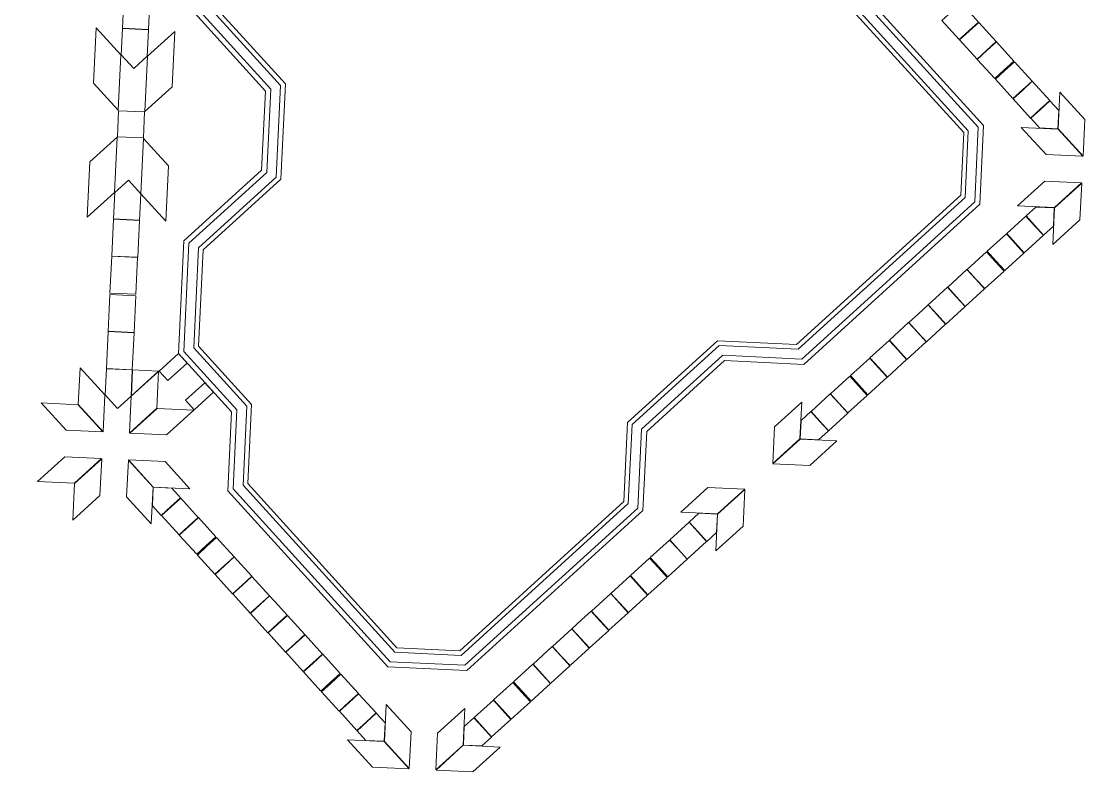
# Model space of a CAD drawing. Header units: inches. Extents: x 733725 to 1472938, y 4017711 to 8040520.
# Drawn here: x 734610.13 to 734626.49, y 4019138.63 to 4019150.34 of the extents above; entities that cross this region are included whole.
import ezdxf

# ---------------------------------------------------------------- set-up
doc = ezdxf.new("R2010")
doc.units = ezdxf.units.IN
doc.header["$MEASUREMENT"] = 0
for name, color, linetype, lineweight in [('H-HARAM2', 123, 'Continuous', 5), ('H-HARAM3', 123, 'Continuous', 5), ('H-MAFSALL', 31, 'Continuous', 13)]:
    doc.layers.add(name, color=color, linetype=linetype, lineweight=lineweight)
pattern_1 = [(354.99999998, (-0.961, 0.33), (0.553438968, 6.325836333), []), (354.99999998, (-0.892, 1.121), (0.553438968, 6.325836333), []), (354.99999998, (-0.823, 1.9117), (0.553438968, 6.325836333), [])]

msp = doc.modelspace()

# ---------------------------------------------------------------- hatches: boundary and pattern name
at = {"layer": 'H-HARAM2'}
h = msp.add_hatch(dxfattribs=at)
h.set_pattern_fill('PLAST', color=256, angle=-5, style=0)
h.set_pattern_definition(pattern_1)
edge = h.paths.add_edge_path()
edge.add_line((734632.731, 4019098.943), (734586.621, 4019149.885))
edge.add_line((734586.621, 4019149.885), (734697.208, 4019249.401))
edge.add_line((734697.208, 4019249.401), (734656.636, 4019294.307))
edge.add_line((734656.636, 4019294.307), (734612.593, 4019254.265))
edge.add_arc((734584.783, 4019246.201), 28.955, -31.0677, 16.1711, ccw=False)
edge.add_line((734609.585, 4019231.259), (734630.186, 4019208.599))
edge.add_line((734630.186, 4019208.599), (734617.904, 4019197.432))
edge.add_line((734617.904, 4019197.432), (734597.303, 4019220.092))
edge.add_arc((734584.783, 4019246.201), 28.955, 248.3791, 295.6179, ccw=False)
edge.add_line((734574.114, 4019219.283), (734521.152, 4019171.133))
edge.add_line((734521.152, 4019171.133), (734519.735, 4019155.04))
edge.add_line((734519.735, 4019155.04), (734510.13, 4019146.749))
edge.add_line((734510.13, 4019146.749), (734509.618, 4019135.985))
edge.add_line((734509.618, 4019135.985), (734511.003, 4019134.453))
edge.add_line((734511.003, 4019134.453), (734515.932, 4019129.031))
edge.add_line((734515.932, 4019129.031), (734518.495, 4019128.91))
edge.add_line((734518.495, 4019128.91), (734518.371, 4019126.305))
edge.add_line((734518.371, 4019126.305), (734518.431, 4019126.238))
edge.add_line((734518.431, 4019126.238), (734518.193, 4019121.231))
edge.add_line((734518.193, 4019121.231), (734532.114, 4019121.216))
edge.add_line((734532.114, 4019121.216), (734533.331, 4019119.845))
edge.add_line((734533.331, 4019119.845), (734566.504, 4019083.356))
edge.add_line((734566.504, 4019083.356), (734585.293, 4019100.438))
edge.add_line((734585.293, 4019100.438), (734607.504, 4019076.008))
edge.add_line((734607.504, 4019076.008), (734632.731, 4019098.943))
h = msp.add_hatch(dxfattribs=at)
h.set_pattern_fill('PLAST', color=256, angle=-5, style=0)
h.set_pattern_definition(pattern_1)
edge = h.paths.add_edge_path()
edge.add_line((734632.731, 4019098.943), (734586.621, 4019149.885))
edge.add_line((734586.621, 4019149.885), (734697.208, 4019249.401))
edge.add_line((734697.208, 4019249.401), (734656.636, 4019294.307))
edge.add_line((734656.636, 4019294.307), (734612.593, 4019254.265))
edge.add_arc((734584.783, 4019246.201), 28.955, -31.0677, 16.1711, ccw=False)
edge.add_line((734609.585, 4019231.259), (734630.186, 4019208.599))
edge.add_line((734630.186, 4019208.599), (734617.904, 4019197.432))
edge.add_line((734617.904, 4019197.432), (734597.303, 4019220.092))
edge.add_arc((734584.783, 4019246.201), 28.955, 248.3791, 295.6179, ccw=False)
edge.add_line((734574.114, 4019219.283), (734521.152, 4019171.133))
edge.add_line((734521.152, 4019171.133), (734519.735, 4019155.04))
edge.add_line((734519.735, 4019155.04), (734510.13, 4019146.749))
edge.add_line((734510.13, 4019146.749), (734509.618, 4019135.985))
edge.add_line((734509.618, 4019135.985), (734511.003, 4019134.453))
edge.add_line((734511.003, 4019134.453), (734515.932, 4019129.031))
edge.add_line((734515.932, 4019129.031), (734518.495, 4019128.91))
edge.add_line((734518.495, 4019128.91), (734518.371, 4019126.305))
edge.add_line((734518.371, 4019126.305), (734518.431, 4019126.238))
edge.add_line((734518.431, 4019126.238), (734518.193, 4019121.231))
edge.add_line((734518.193, 4019121.231), (734532.114, 4019121.216))
edge.add_line((734532.114, 4019121.216), (734533.331, 4019119.845))
edge.add_line((734533.331, 4019119.845), (734566.504, 4019083.356))
edge.add_line((734566.504, 4019083.356), (734585.293, 4019100.438))
edge.add_line((734585.293, 4019100.438), (734607.504, 4019076.008))
edge.add_line((734607.504, 4019076.008), (734632.731, 4019098.943))
at = {"layer": 'H-MAFSALL'}
h = msp.add_hatch(dxfattribs=at)
h.set_pattern_fill('ANGLE', color=256, scale=0.3, angle=45, style=0)
h.set_pattern_definition([(44.999999983, (-0.0012, 0.0002), (-1.4817422595, 1.4817422604), [1.524, -0.5715]), (134.999999983, (-0.0012, 0.0002), (-1.4817422604, -1.4817422595), [1.524, -0.5715])])
edge = h.paths.add_edge_path(flags=16)
edge.add_arc((734483.445, 4019138.19), 8, -50, 310)
edge = h.paths.add_edge_path(flags=16)
edge.add_arc((735041.69, 4018744.78), 5, 130, 310)
edge.add_arc((735041.69, 4018744.78), 5, -50, 130)
edge = h.paths.add_edge_path(flags=16)
edge.add_arc((734929.449, 4018650.032), 10, 307.1029, 310)
edge.add_line((734935.877, 4018642.372), (734935.481, 4018642.057))
edge = h.paths.add_edge_path(flags=16)
edge.add_arc((734448.304, 4018988.959), 5, -50, 310)
edge = h.paths.add_edge_path(flags=16)
edge.add_arc((734929.449, 4018650.032), 10, -50, 310)
edge = h.paths.add_edge_path()
edge.add_line((734470.495, 4018819.804), (734535.003, 4018852.189))
edge.add_line((734535.003, 4018852.189), (734535.003, 4018852.189))
edge.add_line((734535.003, 4018852.189), (734572.914, 4018810.916))
edge.add_arc((734615.714, 4018815.067), 43, 185.5397, 259.5981)
edge.add_line((734607.95, 4018772.774), (734656.259, 4018720.181))
edge.add_line((734656.259, 4018720.181), (734681.017, 4018702.881))
edge.add_line((734681.017, 4018702.881), (734689.467, 4018687.669))
edge.add_line((734689.467, 4018687.669), (734694.857, 4018680.12))
edge.add_line((734694.857, 4018680.12), (734719.321, 4018651.346))
edge.add_line((734719.321, 4018651.346), (734735.321, 4018631.946))
edge.add_line((734735.321, 4018631.946), (734738.811, 4018624.304))
edge.add_line((734738.811, 4018624.304), (734748.26, 4018603.512))
edge.add_line((734748.26, 4018603.512), (734747.516, 4018601.656))
edge.add_arc((734785.506, 4018511.871), 97.491, 107.72929, 112.93457, ccw=False)
edge.add_arc((734656.551, 4018541.881), 117.492, 25.08126, 32.34036, ccw=False)
edge.add_line((734762.964, 4018591.686), (734809.18, 4018581.942))
edge.add_line((734809.18, 4018581.942), (734866.219, 4018571.729))
edge.add_line((734866.219, 4018571.729), (734867.898, 4018578.513))
edge.add_line((734867.898, 4018578.513), (734907.725, 4018615.005))
edge.add_line((734907.725, 4018615.005), (734912.431, 4018609.829))
edge.add_line((734912.431, 4018609.829), (734975.64, 4018667.103))
edge.add_line((734975.64, 4018667.103), (734970.981, 4018672.229))
edge.add_line((734970.981, 4018672.229), (735032.04, 4018727.74))
edge.add_line((735032.04, 4018727.74), (735037.306, 4018722.006))
edge.add_line((735037.306, 4018722.006), (735052.413, 4018735.663))
edge.add_line((735052.413, 4018735.663), (735059.338, 4018741.922))
edge.add_line((735059.338, 4018741.922), (735066.401, 4018748.341))
edge.add_line((735066.401, 4018748.341), (735061.106, 4018754.165))
edge.add_line((735061.106, 4018754.165), (735117.118, 4018805.091))
edge.add_line((735117.118, 4018805.091), (735104.817, 4018818.622))
edge.add_line((735104.817, 4018818.622), (734958.677, 4018685.762))
edge.add_line((734958.677, 4018685.762), (734951.519, 4018693.635))
edge.add_line((734951.519, 4018693.635), (734933.872, 4018677.591))
edge.add_line((734933.872, 4018677.591), (734905.385, 4018651.693))
edge.add_line((734905.385, 4018651.693), (734888.108, 4018635.985))
edge.add_line((734888.108, 4018635.985), (734892.767, 4018630.86))
edge.add_line((734892.767, 4018630.86), (734854.667, 4018596.221))
edge.add_line((734854.667, 4018596.221), (734784.293, 4018608.823))
edge.add_arc((734788.7, 4018633.431), 25, 217.1653, 259.8479, ccw=False)
edge.add_line((734768.777, 4018618.328), (734704.047, 4018703.715))
edge.add_line((734704.047, 4018703.715), (734708.534, 4018710.947))
edge.add_line((734708.534, 4018710.947), (734700.207, 4018716.114))
edge.add_line((734700.207, 4018716.114), (734704.039, 4018722.289))
edge.add_line((734704.039, 4018722.289), (734698.091, 4018725.98))
edge.add_line((734698.091, 4018725.98), (734702.273, 4018732.721))
edge.add_line((734702.273, 4018732.721), (734702.336, 4018732.679))
edge.add_arc((734708.117, 4018741.415), 10.475, 236.5024, 314.0512)
edge.add_line((734715.401, 4018733.886), (734717.159, 4018735.485))
edge.add_line((734717.159, 4018735.485), (734722.231, 4018740.095))
edge.add_line((734722.231, 4018740.095), (734720.065, 4018742.478))
edge.add_line((734720.065, 4018742.478), (734726.132, 4018747.994))
edge.add_line((734726.132, 4018747.994), (734719.41, 4018755.387))
edge.add_line((734719.41, 4018755.387), (734713.218, 4018749.758))
edge.add_line((734713.218, 4018749.758), (734710.291, 4018752.978))
edge.add_line((734710.291, 4018752.978), (734716.483, 4018758.607))
edge.add_line((734716.483, 4018758.607), (734709.759, 4018766.003))
edge.add_line((734709.759, 4018766.003), (734703.567, 4018760.373))
edge.add_line((734703.567, 4018760.373), (734700.64, 4018763.593))
edge.add_line((734700.64, 4018763.593), (734706.832, 4018769.222))
edge.add_line((734706.832, 4018769.222), (734700.111, 4018776.616))
edge.add_line((734700.111, 4018776.616), (734694.4, 4018771.424))
edge.add_line((734694.4, 4018771.424), (734692.234, 4018773.807))
edge.add_line((734692.234, 4018773.807), (734686.631, 4018768.713))
edge.add_line((734686.631, 4018768.713), (734683.931, 4018766.258))
edge.add_arc((734691.488, 4018755.604), 13.062, 125.3471, 234.1486)
edge.add_line((734683.838, 4018745.017), (734679.674, 4018738.306))
edge.add_line((734679.674, 4018738.306), (734673.726, 4018741.996))
edge.add_line((734673.726, 4018741.996), (734673.41, 4018741.491))
edge.add_line((734673.41, 4018741.491), (734673.274, 4018741.576))
edge.add_line((734673.274, 4018741.576), (734669.424, 4018735.372))
edge.add_line((734669.424, 4018735.372), (734662.891, 4018739.425))
edge.add_line((734662.891, 4018739.425), (734661.12, 4018740.524))
edge.add_line((734661.12, 4018740.524), (734662.269, 4018742.424))
edge.add_line((734662.269, 4018742.424), (734639.091, 4018767.919))
edge.add_line((734639.091, 4018767.919), (734644.863, 4018773.166))
edge.add_line((734644.863, 4018773.166), (734641.27, 4018777.117))
edge.add_line((734641.27, 4018777.117), (734635.499, 4018771.87))
edge.add_line((734635.499, 4018771.87), (734624.539, 4018783.924))
edge.add_line((734624.539, 4018783.924), (734623.801, 4018783.25))
edge.add_line((734623.801, 4018783.25), (734611.491, 4018796.79))
edge.add_line((734611.491, 4018796.79), (734615.969, 4018800.904))
edge.add_line((734615.969, 4018800.904), (734613.206, 4018803.943))
edge.add_line((734613.206, 4018803.943), (734611.359, 4018802.264))
edge.add_line((734611.359, 4018802.264), (734611.02, 4018802.637))
edge.add_line((734611.02, 4018802.637), (734608.08, 4018802.777))
edge.add_line((734608.08, 4018802.777), (734607.708, 4018802.438))
edge.add_line((734607.708, 4018802.438), (734600.959, 4018809.861))
edge.add_line((734600.959, 4018809.861), (734601.332, 4018810.2))
edge.add_line((734601.332, 4018810.2), (734601.471, 4018813.14))
edge.add_line((734601.471, 4018813.14), (734601.133, 4018813.512))
edge.add_line((734601.133, 4018813.512), (734602.98, 4018815.191))
edge.add_line((734602.98, 4018815.191), (734600.195, 4018818.254))
edge.add_line((734600.195, 4018818.254), (734595.696, 4018814.164))
edge.add_line((734595.696, 4018814.164), (734583.386, 4018827.704))
edge.add_line((734583.386, 4018827.704), (734584.128, 4018828.375))
edge.add_line((734584.128, 4018828.375), (734573.169, 4018840.43))
edge.add_line((734573.169, 4018840.43), (734578.94, 4018845.677))
edge.add_line((734578.94, 4018845.677), (734575.348, 4018849.628))
edge.add_line((734575.348, 4018849.628), (734569.576, 4018844.381))
edge.add_line((734569.576, 4018844.381), (734546.398, 4018869.875))
edge.add_line((734546.398, 4018869.875), (734544.397, 4018868.912))
edge.add_line((734544.397, 4018868.912), (734540.057, 4018877.668))
edge.add_line((734540.057, 4018877.668), (734546.599, 4018880.911))
edge.add_line((734546.599, 4018880.911), (734546.526, 4018881.057))
edge.add_line((734546.526, 4018881.057), (734547.06, 4018881.322))
edge.add_line((734547.06, 4018881.322), (734543.952, 4018887.593))
edge.add_line((734543.952, 4018887.593), (734551.028, 4018891.101))
edge.add_arc((734562.294, 4018897.711), 13.062, 210.4016, 319.2031)
edge.add_line((734572.182, 4018889.177), (734580.485, 4018896.725))
edge.add_line((734580.485, 4018896.725), (734578.319, 4018899.107))
edge.add_line((734578.319, 4018899.107), (734584.029, 4018904.299))
edge.add_line((734584.029, 4018904.299), (734577.183, 4018911.579))
edge.add_line((734577.183, 4018911.579), (734571.116, 4018906.063))
edge.add_line((734571.116, 4018906.063), (734568.189, 4018909.283))
edge.add_line((734568.189, 4018909.283), (734574.256, 4018914.799))
edge.add_line((734574.256, 4018914.799), (734567.532, 4018922.195))
edge.add_line((734567.532, 4018922.195), (734561.465, 4018916.679))
edge.add_line((734561.465, 4018916.679), (734558.538, 4018919.898))
edge.add_line((734558.538, 4018919.898), (734564.605, 4018925.414))
edge.add_line((734564.605, 4018925.414), (734558.008, 4018932.921))
edge.add_line((734558.008, 4018932.921), (734551.941, 4018927.405))
edge.add_line((734551.941, 4018927.405), (734549.774, 4018929.787))
edge.add_line((734549.774, 4018929.787), (734542.945, 4018923.578))
edge.add_arc((734549.637, 4018915.633), 10.388, 130.1084, 208.8482)
edge.add_line((734540.538, 4018910.621), (734533.43, 4018907.097))
edge.add_line((734533.43, 4018907.097), (734530.321, 4018913.369))
edge.add_line((734530.321, 4018913.369), (734523.81, 4018910.141))
edge.add_line((734523.81, 4018910.141), (734519.422, 4018918.991))
edge.add_line((734519.422, 4018918.991), (734518.414, 4018918.49))
edge.add_line((734518.414, 4018918.49), (734483.652, 4018963.612))
edge.add_line((734483.652, 4018963.612), (734466.216, 4018986.25))
edge.add_arc((734446.342, 4018986.524), 19.876, -0.7881, 95.2465)
edge.add_line((734444.525, 4019006.316), (734441.745, 4019010.015))
edge.add_arc((734457.733, 4019022.03), 20, 159.6381, 216.9245, ccw=False)
edge.add_line((734438.983, 4019028.989), (734449.624, 4019057.661))
edge.add_arc((734468.375, 4019050.702), 20, 132.2751, 159.6381, ccw=False)
edge.add_line((734454.921, 4019065.5), (734492.174, 4019099.369))
edge.add_line((734492.174, 4019099.369), (734492.352, 4019103.094))
edge.add_line((734492.352, 4019103.094), (734518.495, 4019128.91))
edge.add_line((734518.495, 4019128.91), (734515.932, 4019129.032))
edge.add_line((734515.932, 4019129.032), (734509.618, 4019135.985))
edge.add_line((734509.618, 4019135.985), (734510.13, 4019146.749))
edge.add_line((734510.13, 4019146.749), (734519.735, 4019155.04))
edge.add_line((734519.735, 4019155.04), (734521.152, 4019171.133))
edge.add_line((734521.152, 4019171.133), (734507.472, 4019199.486))
edge.add_line((734507.472, 4019199.486), (734476.686, 4019171.099))
edge.add_line((734476.686, 4019171.099), (734472.574, 4019167.308))
edge.add_line((734472.574, 4019167.308), (734466.913, 4019162.087))
edge.add_line((734466.913, 4019162.087), (734466.392, 4019149.251))
edge.add_line((734466.392, 4019149.251), (734473.058, 4019142.023))
edge.add_line((734473.058, 4019142.023), (734470.728, 4019136.003))
edge.add_line((734470.728, 4019136.003), (734468.209, 4019122.907))
edge.add_line((734468.209, 4019122.907), (734466.607, 4019104.847))
edge.add_line((734466.607, 4019104.847), (734464.67, 4019103.328))
edge.add_line((734464.67, 4019103.328), (734460.43, 4019099.47))
edge.add_line((734460.43, 4019099.47), (734439.912, 4019080.557))
edge.add_arc((734466.972, 4019051.099), 40, 132.5703, 159.9333)
edge.add_line((734429.4, 4019064.824), (734425.787, 4019054.932))
edge.add_arc((734492.611, 4019019.499), 75.638, 152.06563, 155.27115)
edge.add_line((734423.91, 4019051.14), (734418.436, 4019034.299))
edge.add_line((734418.436, 4019034.299), (734418.393, 4019032.833))
edge.add_arc((734464.107, 4019027.499), 46.024, 173.3446, 190.8662)
edge.add_arc((734458.101, 4019026.815), 40, 191.5252, 222.5703)
edge.add_line((734428.643, 4018999.755), (734431.55, 4018996.591))
edge.add_arc((734450.637, 4018990.594), 20.007, 162.5586, 282.582)
edge.add_line((734454.995, 4018971.068), (734472.935, 4018951.538))
edge.add_line((734472.935, 4018951.538), (734489.366, 4018933.651))
edge.add_line((734489.366, 4018933.651), (734498.083, 4018916.295))
edge.add_line((734498.083, 4018916.295), (734467.009, 4018900.695))
edge.add_line((734467.009, 4018900.695), (734457.734, 4018896.038))
edge.add_line((734457.734, 4018896.038), (734446.846, 4018890.572))
edge.add_line((734446.846, 4018890.572), (734436.474, 4018885.365))
edge.add_line((734436.474, 4018885.365), (734448.8, 4018875.981))
edge.add_line((734448.8, 4018875.981), (734461.775, 4018837.145))
edge.add_line((734461.775, 4018837.145), (734470.495, 4018819.804))

# ---------------------------------------------------------------- linework, layer by layer
at = {"layer": 'H-HARAM3'}
for points in [[(734624.921, 4019148.74), (734624.863, 4019147.526), (734622.156, 4019145.065), (734620.94, 4019145.123), (734619.742, 4019144.033), (734619.684, 4019142.817), (734616.977, 4019140.356), (734615.762, 4019140.414), (734613.301, 4019143.121), (734613.359, 4019144.337), (734612.544, 4019145.234), (734612.626, 4019146.962), (734613.822, 4019148.05), (734613.88, 4019149.268), (734612.793, 4019150.463), (734612.875, 4019152.192), (734613.772, 4019153.007), (734613.83, 4019154.223), (734616.537, 4019156.685), (734617.751, 4019156.627), (734620.212, 4019153.92), (734620.155, 4019152.704), (734621.244, 4019151.505), (734622.46, 4019151.448)], [(734624.921, 4019148.74), (734624.863, 4019147.526), (734622.156, 4019145.065), (734620.94, 4019145.123), (734619.742, 4019144.033), (734619.684, 4019142.817), (734616.977, 4019140.356), (734615.762, 4019140.414), (734613.301, 4019143.121), (734613.359, 4019144.337), (734612.544, 4019145.234), (734612.626, 4019146.962), (734613.822, 4019148.05), (734613.88, 4019149.268), (734612.793, 4019150.463), (734612.875, 4019152.192), (734613.772, 4019153.007), (734613.83, 4019154.223), (734616.537, 4019156.685), (734617.751, 4019156.627), (734620.212, 4019153.92), (734620.155, 4019152.704), (734621.244, 4019151.505), (734622.46, 4019151.448)], [(734624.84, 4019148.711), (734624.785, 4019147.563), (734622.127, 4019145.146), (734620.911, 4019145.204), (734619.664, 4019144.07), (734619.606, 4019142.854), (734616.947, 4019140.437), (734615.799, 4019140.492), (734613.383, 4019143.15), (734613.44, 4019144.366), (734612.625, 4019145.263), (734612.704, 4019146.926), (734613.9, 4019148.013), (734613.961, 4019149.297), (734612.874, 4019150.493), (734612.953, 4019152.155), (734613.85, 4019152.971), (734613.908, 4019154.187), (734616.566, 4019156.603), (734617.714, 4019156.549), (734620.131, 4019153.89), (734620.073, 4019152.674), (734621.207, 4019151.427), (734622.423, 4019151.369)], [(734624.84, 4019148.711), (734624.785, 4019147.563), (734622.127, 4019145.146), (734620.911, 4019145.204), (734619.664, 4019144.07), (734619.606, 4019142.854), (734616.947, 4019140.437), (734615.799, 4019140.492), (734613.383, 4019143.15), (734613.44, 4019144.366), (734612.625, 4019145.263), (734612.704, 4019146.926), (734613.9, 4019148.013), (734613.961, 4019149.297), (734612.874, 4019150.493), (734612.953, 4019152.155), (734613.85, 4019152.971), (734613.908, 4019154.187), (734616.566, 4019156.603), (734617.714, 4019156.549), (734620.131, 4019153.89), (734620.073, 4019152.674), (734621.207, 4019151.427), (734622.423, 4019151.369)], [(734624.687, 4019148.656), (734624.638, 4019147.632), (734622.072, 4019145.299), (734620.856, 4019145.357), (734619.517, 4019144.139), (734619.459, 4019142.923), (734616.892, 4019140.59), (734615.869, 4019140.639), (734613.535, 4019143.205), (734613.593, 4019144.421), (734612.778, 4019145.318), (734612.851, 4019146.856), (734614.047, 4019147.944), (734614.114, 4019149.352), (734613.027, 4019150.548), (734613.1, 4019152.086), (734613.997, 4019152.901), (734614.055, 4019154.117), (734616.621, 4019156.451), (734617.645, 4019156.402), (734619.978, 4019153.835), (734619.92, 4019152.619), (734621.138, 4019151.28), (734622.354, 4019151.222)], [(734624.687, 4019148.656), (734624.638, 4019147.632), (734622.072, 4019145.299), (734620.856, 4019145.357), (734619.517, 4019144.139), (734619.459, 4019142.923), (734616.892, 4019140.59), (734615.869, 4019140.639), (734613.535, 4019143.205), (734613.593, 4019144.421), (734612.778, 4019145.318), (734612.851, 4019146.856), (734614.047, 4019147.944), (734614.114, 4019149.352), (734613.027, 4019150.548), (734613.1, 4019152.086), (734613.997, 4019152.901), (734614.055, 4019154.117), (734616.621, 4019156.451), (734617.645, 4019156.402), (734619.978, 4019153.835), (734619.92, 4019152.619), (734621.138, 4019151.28), (734622.354, 4019151.222)], [(734624.616, 4019148.63), (734624.57, 4019147.664), (734622.046, 4019145.37), (734620.83, 4019145.428), (734619.448, 4019144.172), (734619.39, 4019142.956), (734616.867, 4019140.661), (734615.901, 4019140.707), (734613.607, 4019143.231), (734613.665, 4019144.447), (734612.849, 4019145.344), (734612.92, 4019146.824), (734614.116, 4019147.911), (734614.186, 4019149.377), (734613.098, 4019150.573), (734613.169, 4019152.054), (734614.065, 4019152.869), (734614.123, 4019154.085), (734616.647, 4019156.379), (734617.613, 4019156.333), (734619.907, 4019153.81), (734619.849, 4019152.594), (734621.106, 4019151.212), (734622.322, 4019151.154)], [(734624.616, 4019148.63), (734624.57, 4019147.664), (734622.046, 4019145.37), (734620.83, 4019145.428), (734619.448, 4019144.172), (734619.39, 4019142.956), (734616.867, 4019140.661), (734615.901, 4019140.707), (734613.607, 4019143.231), (734613.665, 4019144.447), (734612.849, 4019145.344), (734612.92, 4019146.824), (734614.116, 4019147.911), (734614.186, 4019149.377), (734613.098, 4019150.573), (734613.169, 4019152.054), (734614.065, 4019152.869), (734614.123, 4019154.085), (734616.647, 4019156.379), (734617.613, 4019156.333), (734619.907, 4019153.81), (734619.849, 4019152.594), (734621.106, 4019151.212), (734622.322, 4019151.154)], [(734611.71, 4019150.799), (734612.109, 4019150.78), (734612.082, 4019150.213), (734611.683, 4019150.232)], [(734611.71, 4019150.799), (734612.109, 4019150.78), (734612.082, 4019150.213), (734611.683, 4019150.232)], [(734624.845, 4019150.327), (734624.697, 4019150.192), (734624.549, 4019150.058), (734624.28, 4019150.354), (734624.428, 4019150.488), (734624.576, 4019150.623)], [(734624.845, 4019150.327), (734624.697, 4019150.192), (734624.549, 4019150.058), (734624.28, 4019150.354), (734624.428, 4019150.488), (734624.576, 4019150.623)], [(734611.659, 4019149.823), (734611.278, 4019150.242), (734611.238, 4019149.391), (734611.618, 4019148.973)], [(734611.659, 4019149.823), (734611.278, 4019150.242), (734611.238, 4019149.391), (734611.618, 4019148.973)], [(734611.682, 4019150.228), (734612.082, 4019150.209), (734612.063, 4019149.806), (734611.854, 4019149.616), (734611.663, 4019149.825)], [(734611.682, 4019150.228), (734612.082, 4019150.209), (734612.063, 4019149.806), (734611.854, 4019149.616), (734611.663, 4019149.825)], [(734625.117, 4019150.028), (734624.969, 4019149.893), (734624.821, 4019149.758), (734624.552, 4019150.054), (734624.7, 4019150.189), (734624.848, 4019150.323)], [(734625.117, 4019150.028), (734624.969, 4019149.893), (734624.821, 4019149.758), (734624.552, 4019150.054), (734624.7, 4019150.189), (734624.848, 4019150.323)], [(734612.067, 4019149.804), (734612.486, 4019150.184), (734612.445, 4019149.334), (734612.027, 4019148.953)], [(734612.067, 4019149.804), (734612.486, 4019150.184), (734612.445, 4019149.334), (734612.027, 4019148.953)], [(734625.389, 4019149.728), (734625.241, 4019149.594), (734625.093, 4019149.459), (734624.824, 4019149.755), (734624.972, 4019149.89), (734625.12, 4019150.024)], [(734625.389, 4019149.728), (734625.241, 4019149.594), (734625.093, 4019149.459), (734624.824, 4019149.755), (734624.972, 4019149.89), (734625.12, 4019150.024)], [(734625.668, 4019149.421), (734625.52, 4019149.287), (734625.372, 4019149.152), (734625.103, 4019149.448), (734625.251, 4019149.583), (734625.399, 4019149.717)], [(734625.668, 4019149.421), (734625.52, 4019149.287), (734625.372, 4019149.152), (734625.103, 4019149.448), (734625.251, 4019149.583), (734625.399, 4019149.717)], [(734625.94, 4019149.122), (734625.793, 4019148.987), (734625.645, 4019148.853), (734625.375, 4019149.149), (734625.523, 4019149.283), (734625.671, 4019149.418)], [(734625.94, 4019149.122), (734625.793, 4019148.987), (734625.645, 4019148.853), (734625.375, 4019149.149), (734625.523, 4019149.283), (734625.671, 4019149.418)], [(734626.097, 4019149.25), (734626.478, 4019148.832), (734626.451, 4019148.267), (734626.07, 4019148.685)], [(734626.097, 4019149.25), (734626.478, 4019148.832), (734626.451, 4019148.267), (734626.07, 4019148.685)], [(734626.079, 4019148.969), (734626.066, 4019148.687), (734625.783, 4019148.7), (734625.647, 4019148.85), (734625.795, 4019148.984), (734625.943, 4019149.119)], [(734626.079, 4019148.969), (734626.066, 4019148.687), (734625.783, 4019148.7), (734625.647, 4019148.85), (734625.795, 4019148.984), (734625.943, 4019149.119)], [(734612.022, 4019148.946), (734612.003, 4019148.546), (734611.603, 4019148.565), (734611.622, 4019148.965)], [(734612.022, 4019148.946), (734612.003, 4019148.546), (734611.603, 4019148.565), (734611.622, 4019148.965)], [(734625.502, 4019148.709), (734625.882, 4019148.291), (734626.448, 4019148.264), (734626.067, 4019148.682)], [(734625.502, 4019148.709), (734625.882, 4019148.291), (734626.448, 4019148.264), (734626.067, 4019148.682)], [(734611.558, 4019147.707), (734611.14, 4019147.327), (734611.18, 4019148.178), (734611.599, 4019148.558)], [(734611.558, 4019147.707), (734611.14, 4019147.327), (734611.18, 4019148.178), (734611.599, 4019148.558)], [(734611.966, 4019147.688), (734612.347, 4019147.269), (734612.387, 4019148.12), (734612.007, 4019148.539)], [(734611.966, 4019147.688), (734612.347, 4019147.269), (734612.387, 4019148.12), (734612.007, 4019148.539)], [(734611.943, 4019147.283), (734611.543, 4019147.302), (734611.562, 4019147.705), (734611.772, 4019147.896), (734611.962, 4019147.686)], [(734611.943, 4019147.283), (734611.543, 4019147.302), (734611.562, 4019147.705), (734611.772, 4019147.896), (734611.962, 4019147.686)], [(734625.444, 4019147.502), (734625.863, 4019147.882), (734626.428, 4019147.855), (734626.01, 4019147.475)], [(734625.444, 4019147.502), (734625.863, 4019147.882), (734626.428, 4019147.855), (734626.01, 4019147.475)], [(734625.986, 4019146.907), (734626.404, 4019147.287), (734626.431, 4019147.852), (734626.012, 4019147.472)], [(734625.986, 4019146.907), (734626.404, 4019147.287), (734626.431, 4019147.852), (734626.012, 4019147.472)], [(734625.995, 4019147.188), (734626.008, 4019147.471), (734625.726, 4019147.484), (734625.576, 4019147.348), (734625.711, 4019147.2), (734625.845, 4019147.052)], [(734625.995, 4019147.188), (734626.008, 4019147.471), (734625.726, 4019147.484), (734625.576, 4019147.348), (734625.711, 4019147.2), (734625.845, 4019147.052)], [(734611.916, 4019146.712), (734611.516, 4019146.731), (734611.543, 4019147.298), (734611.943, 4019147.279)], [(734611.916, 4019146.712), (734611.516, 4019146.731), (734611.543, 4019147.298), (734611.943, 4019147.279)], [(734625.842, 4019147.049), (734625.707, 4019147.197), (734625.573, 4019147.345), (734625.277, 4019147.076), (734625.411, 4019146.928), (734625.546, 4019146.78)], [(734625.842, 4019147.049), (734625.707, 4019147.197), (734625.573, 4019147.345), (734625.277, 4019147.076), (734625.411, 4019146.928), (734625.546, 4019146.78)], [(734625.543, 4019146.777), (734625.408, 4019146.925), (734625.274, 4019147.073), (734624.978, 4019146.804), (734625.112, 4019146.656), (734625.247, 4019146.508)], [(734625.543, 4019146.777), (734625.408, 4019146.925), (734625.274, 4019147.073), (734624.978, 4019146.804), (734625.112, 4019146.656), (734625.247, 4019146.508)], [(734625.236, 4019146.498), (734625.101, 4019146.646), (734624.966, 4019146.794), (734624.67, 4019146.525), (734624.805, 4019146.377), (734624.94, 4019146.229)], [(734625.236, 4019146.498), (734625.101, 4019146.646), (734624.966, 4019146.794), (734624.67, 4019146.525), (734624.805, 4019146.377), (734624.94, 4019146.229)], [(734611.489, 4019146.161), (734611.516, 4019146.727), (734611.915, 4019146.708), (734611.888, 4019146.142)], [(734611.489, 4019146.161), (734611.516, 4019146.727), (734611.915, 4019146.708), (734611.888, 4019146.142)], [(734624.936, 4019146.226), (734624.802, 4019146.374), (734624.667, 4019146.522), (734624.371, 4019146.253), (734624.506, 4019146.105), (734624.64, 4019145.957)], [(734624.936, 4019146.226), (734624.802, 4019146.374), (734624.667, 4019146.522), (734624.371, 4019146.253), (734624.506, 4019146.105), (734624.64, 4019145.957)], [(734611.861, 4019145.555), (734611.461, 4019145.574), (734611.488, 4019146.14), (734611.887, 4019146.121)], [(734611.861, 4019145.555), (734611.461, 4019145.574), (734611.488, 4019146.14), (734611.887, 4019146.121)], [(734624.637, 4019145.954), (734624.503, 4019146.102), (734624.368, 4019146.25), (734624.072, 4019145.981), (734624.207, 4019145.833), (734624.341, 4019145.685)], [(734624.637, 4019145.954), (734624.503, 4019146.102), (734624.368, 4019146.25), (734624.072, 4019145.981), (734624.207, 4019145.833), (734624.341, 4019145.685)], [(734624.19, 4019145.547), (734624.338, 4019145.682), (734624.203, 4019145.83), (734624.069, 4019145.978), (734623.921, 4019145.843), (734623.773, 4019145.709), (734623.907, 4019145.561), (734624.042, 4019145.413)], [(734624.19, 4019145.547), (734624.338, 4019145.682), (734624.203, 4019145.83), (734624.069, 4019145.978), (734623.921, 4019145.843), (734623.773, 4019145.709), (734623.907, 4019145.561), (734624.042, 4019145.413)], [(734624.039, 4019145.41), (734623.904, 4019145.558), (734623.77, 4019145.706), (734623.474, 4019145.437), (734623.608, 4019145.289), (734623.743, 4019145.141)], [(734624.039, 4019145.41), (734623.904, 4019145.558), (734623.77, 4019145.706), (734623.474, 4019145.437), (734623.608, 4019145.289), (734623.743, 4019145.141)], [(734611.833, 4019144.983), (734611.434, 4019145.002), (734611.461, 4019145.569), (734611.86, 4019145.55)], [(734611.833, 4019144.983), (734611.434, 4019145.002), (734611.461, 4019145.569), (734611.86, 4019145.55)], [(734623.739, 4019145.138), (734623.605, 4019145.286), (734623.47, 4019145.434), (734623.174, 4019145.165), (734623.309, 4019145.017), (734623.443, 4019144.869)], [(734623.739, 4019145.138), (734623.605, 4019145.286), (734623.47, 4019145.434), (734623.174, 4019145.165), (734623.309, 4019145.017), (734623.443, 4019144.869)], [(734612.378, 4019144.815), (734612.674, 4019145.084), (734612.541, 4019145.231), (734612.245, 4019144.962)], [(734612.378, 4019144.815), (734612.674, 4019145.084), (734612.541, 4019145.231), (734612.245, 4019144.962)], [(734623.44, 4019144.866), (734623.306, 4019145.014), (734623.171, 4019145.162), (734622.875, 4019144.893), (734623.01, 4019144.745), (734623.144, 4019144.597)], [(734623.44, 4019144.866), (734623.306, 4019145.014), (734623.171, 4019145.162), (734622.875, 4019144.893), (734623.01, 4019144.745), (734623.144, 4019144.597)], [(734611.029, 4019145.012), (734611.41, 4019144.594), (734611.383, 4019144.028), (734611.002, 4019144.447)], [(734611.029, 4019145.012), (734611.41, 4019144.594), (734611.383, 4019144.028), (734611.002, 4019144.447)], [(734611.434, 4019144.998), (734611.833, 4019144.979), (734611.814, 4019144.576), (734611.605, 4019144.386), (734611.414, 4019144.595)], [(734611.434, 4019144.998), (734611.833, 4019144.979), (734611.814, 4019144.576), (734611.605, 4019144.386), (734611.414, 4019144.595)], [(734612.237, 4019144.955), (734611.818, 4019144.574), (734611.791, 4019144.009), (734612.21, 4019144.39)], [(734612.237, 4019144.955), (734611.818, 4019144.574), (734611.791, 4019144.009), (734612.21, 4019144.39)], [(734612.236, 4019144.96), (734611.819, 4019144.58), (734611.837, 4019144.979)], [(734612.236, 4019144.96), (734611.819, 4019144.58), (734611.837, 4019144.979)], [(734623.133, 4019144.587), (734622.999, 4019144.735), (734622.864, 4019144.883), (734622.568, 4019144.613), (734622.703, 4019144.465), (734622.837, 4019144.317)], [(734623.133, 4019144.587), (734622.999, 4019144.735), (734622.864, 4019144.883), (734622.568, 4019144.613), (734622.703, 4019144.465), (734622.837, 4019144.317)], [(734612.653, 4019144.513), (734612.949, 4019144.782), (734613.082, 4019144.636), (734612.786, 4019144.366)], [(734612.653, 4019144.513), (734612.949, 4019144.782), (734613.082, 4019144.636), (734612.786, 4019144.366)], [(734622.834, 4019144.315), (734622.699, 4019144.463), (734622.565, 4019144.61), (734622.269, 4019144.341), (734622.403, 4019144.193), (734622.538, 4019144.045)], [(734622.834, 4019144.315), (734622.699, 4019144.463), (734622.565, 4019144.61), (734622.269, 4019144.341), (734622.403, 4019144.193), (734622.538, 4019144.045)], [(734610.434, 4019144.471), (734610.815, 4019144.052), (734611.38, 4019144.026), (734610.999, 4019144.444)], [(734610.434, 4019144.471), (734610.815, 4019144.052), (734611.38, 4019144.026), (734610.999, 4019144.444)], [(734612.778, 4019144.359), (734612.359, 4019143.979), (734611.794, 4019144.006), (734612.213, 4019144.386)], [(734612.778, 4019144.359), (734612.359, 4019143.979), (734611.794, 4019144.006), (734612.213, 4019144.386)], [(734622.125, 4019144.484), (734621.707, 4019144.103), (734621.68, 4019143.538), (734622.098, 4019143.919)], [(734622.125, 4019144.484), (734621.707, 4019144.103), (734621.68, 4019143.538), (734622.098, 4019143.919)], [(734622.535, 4019144.042), (734622.4, 4019144.19), (734622.266, 4019144.338), (734622.116, 4019144.202), (734622.103, 4019143.92), (734622.385, 4019143.906)], [(734622.535, 4019144.042), (734622.4, 4019144.19), (734622.266, 4019144.338), (734622.116, 4019144.202), (734622.103, 4019143.92), (734622.385, 4019143.906)], [(734622.666, 4019143.889), (734622.248, 4019143.508), (734621.683, 4019143.535), (734622.101, 4019143.916)], [(734622.666, 4019143.889), (734622.248, 4019143.508), (734621.683, 4019143.535), (734622.101, 4019143.916)], [(734610.377, 4019143.264), (734610.795, 4019143.644), (734611.36, 4019143.617), (734610.942, 4019143.237)], [(734610.377, 4019143.264), (734610.795, 4019143.644), (734611.36, 4019143.617), (734610.942, 4019143.237)], [(734610.918, 4019142.668), (734611.336, 4019143.049), (734611.363, 4019143.614), (734610.945, 4019143.233)], [(734610.918, 4019142.668), (734611.336, 4019143.049), (734611.363, 4019143.614), (734610.945, 4019143.233)], [(734612.125, 4019142.611), (734611.745, 4019143.029), (734611.772, 4019143.594), (734612.152, 4019143.176)], [(734612.125, 4019142.611), (734611.745, 4019143.029), (734611.772, 4019143.594), (734612.152, 4019143.176)], [(734612.72, 4019143.152), (734612.34, 4019143.571), (734611.775, 4019143.597), (734612.155, 4019143.179)], [(734612.72, 4019143.152), (734612.34, 4019143.571), (734611.775, 4019143.597), (734612.155, 4019143.179)], [(734612.279, 4019142.742), (734612.427, 4019142.877), (734612.575, 4019143.011), (734612.439, 4019143.161), (734612.156, 4019143.175), (734612.143, 4019142.892)], [(734612.279, 4019142.742), (734612.427, 4019142.877), (734612.575, 4019143.011), (734612.439, 4019143.161), (734612.156, 4019143.175), (734612.143, 4019142.892)], [(734620.265, 4019142.793), (734620.684, 4019143.173), (734621.249, 4019143.147), (734620.83, 4019142.766)], [(734620.265, 4019142.793), (734620.684, 4019143.173), (734621.249, 4019143.147), (734620.83, 4019142.766)], [(734620.806, 4019142.198), (734621.225, 4019142.578), (734621.252, 4019143.143), (734620.833, 4019142.763)], [(734620.806, 4019142.198), (734621.225, 4019142.578), (734621.252, 4019143.143), (734620.833, 4019142.763)], [(734612.551, 4019142.443), (734612.699, 4019142.578), (734612.847, 4019142.712), (734612.578, 4019143.008), (734612.43, 4019142.874), (734612.282, 4019142.739)], [(734612.551, 4019142.443), (734612.699, 4019142.578), (734612.847, 4019142.712), (734612.578, 4019143.008), (734612.43, 4019142.874), (734612.282, 4019142.739)], [(734612.823, 4019142.144), (734612.971, 4019142.279), (734613.119, 4019142.413), (734612.85, 4019142.709), (734612.702, 4019142.574), (734612.554, 4019142.44)], [(734612.823, 4019142.144), (734612.971, 4019142.279), (734613.119, 4019142.413), (734612.85, 4019142.709), (734612.702, 4019142.574), (734612.554, 4019142.44)], [(734620.666, 4019142.343), (734620.531, 4019142.491), (734620.397, 4019142.639), (734620.546, 4019142.775), (734620.829, 4019142.762), (734620.815, 4019142.479)], [(734620.666, 4019142.343), (734620.531, 4019142.491), (734620.397, 4019142.639), (734620.546, 4019142.775), (734620.829, 4019142.762), (734620.815, 4019142.479)], [(734620.366, 4019142.071), (734620.232, 4019142.219), (734620.097, 4019142.367), (734620.393, 4019142.636), (734620.528, 4019142.488), (734620.662, 4019142.34)], [(734620.366, 4019142.071), (734620.232, 4019142.219), (734620.097, 4019142.367), (734620.393, 4019142.636), (734620.528, 4019142.488), (734620.662, 4019142.34)], [(734613.102, 4019141.837), (734613.25, 4019141.971), (734613.398, 4019142.106), (734613.129, 4019142.402), (734612.981, 4019142.267), (734612.833, 4019142.133)], [(734613.102, 4019141.837), (734613.25, 4019141.971), (734613.398, 4019142.106), (734613.129, 4019142.402), (734612.981, 4019142.267), (734612.833, 4019142.133)], [(734620.067, 4019141.799), (734619.933, 4019141.947), (734619.798, 4019142.095), (734620.094, 4019142.364), (734620.229, 4019142.216), (734620.363, 4019142.068)], [(734620.067, 4019141.799), (734619.933, 4019141.947), (734619.798, 4019142.095), (734620.094, 4019142.364), (734620.229, 4019142.216), (734620.363, 4019142.068)], [(734613.374, 4019141.538), (734613.522, 4019141.672), (734613.67, 4019141.807), (734613.401, 4019142.103), (734613.253, 4019141.968), (734613.105, 4019141.834)], [(734613.374, 4019141.538), (734613.522, 4019141.672), (734613.67, 4019141.807), (734613.401, 4019142.103), (734613.253, 4019141.968), (734613.105, 4019141.834)], [(734619.76, 4019141.52), (734619.626, 4019141.668), (734619.491, 4019141.816), (734619.787, 4019142.085), (734619.922, 4019141.937), (734620.056, 4019141.789)], [(734619.76, 4019141.52), (734619.626, 4019141.668), (734619.491, 4019141.816), (734619.787, 4019142.085), (734619.922, 4019141.937), (734620.056, 4019141.789)], [(734613.646, 4019141.238), (734613.794, 4019141.373), (734613.942, 4019141.508), (734613.673, 4019141.803), (734613.525, 4019141.669), (734613.377, 4019141.534)], [(734613.646, 4019141.238), (734613.794, 4019141.373), (734613.942, 4019141.508), (734613.673, 4019141.803), (734613.525, 4019141.669), (734613.377, 4019141.534)], [(734619.461, 4019141.248), (734619.326, 4019141.396), (734619.192, 4019141.544), (734619.488, 4019141.813), (734619.622, 4019141.665), (734619.757, 4019141.517)], [(734619.461, 4019141.248), (734619.326, 4019141.396), (734619.192, 4019141.544), (734619.488, 4019141.813), (734619.622, 4019141.665), (734619.757, 4019141.517)], [(734613.784, 4019141.087), (734613.918, 4019140.939), (734614.066, 4019141.074), (734614.214, 4019141.208), (734614.08, 4019141.356), (734613.945, 4019141.504), (734613.797, 4019141.37), (734613.649, 4019141.235)], [(734613.784, 4019141.087), (734613.918, 4019140.939), (734614.066, 4019141.074), (734614.214, 4019141.208), (734614.08, 4019141.356), (734613.945, 4019141.504), (734613.797, 4019141.37), (734613.649, 4019141.235)], [(734619.162, 4019140.976), (734619.027, 4019141.124), (734618.893, 4019141.272), (734619.189, 4019141.541), (734619.323, 4019141.393), (734619.458, 4019141.245)], [(734619.162, 4019140.976), (734619.027, 4019141.124), (734618.893, 4019141.272), (734619.189, 4019141.541), (734619.323, 4019141.393), (734619.458, 4019141.245)], [(734619.01, 4019140.838), (734618.862, 4019140.704), (734618.728, 4019140.852), (734618.593, 4019141), (734618.741, 4019141.134), (734618.889, 4019141.269), (734619.024, 4019141.121), (734619.158, 4019140.973)], [(734619.01, 4019140.838), (734618.862, 4019140.704), (734618.728, 4019140.852), (734618.593, 4019141), (734618.741, 4019141.134), (734618.889, 4019141.269), (734619.024, 4019141.121), (734619.158, 4019140.973)], [(734614.19, 4019140.64), (734614.338, 4019140.775), (734614.486, 4019140.909), (734614.217, 4019141.205), (734614.069, 4019141.071), (734613.921, 4019140.936)], [(734614.19, 4019140.64), (734614.338, 4019140.775), (734614.486, 4019140.909), (734614.217, 4019141.205), (734614.069, 4019141.071), (734613.921, 4019140.936)], [(734614.462, 4019140.341), (734614.61, 4019140.475), (734614.758, 4019140.61), (734614.489, 4019140.906), (734614.341, 4019140.771), (734614.193, 4019140.637)], [(734614.462, 4019140.341), (734614.61, 4019140.475), (734614.758, 4019140.61), (734614.489, 4019140.906), (734614.341, 4019140.771), (734614.193, 4019140.637)], [(734618.563, 4019140.432), (734618.429, 4019140.58), (734618.294, 4019140.728), (734618.59, 4019140.997), (734618.725, 4019140.849), (734618.859, 4019140.701)], [(734618.563, 4019140.432), (734618.429, 4019140.58), (734618.294, 4019140.728), (734618.59, 4019140.997), (734618.725, 4019140.849), (734618.859, 4019140.701)], [(734618.264, 4019140.16), (734618.129, 4019140.308), (734617.995, 4019140.456), (734618.291, 4019140.725), (734618.425, 4019140.577), (734618.56, 4019140.429)], [(734618.264, 4019140.16), (734618.129, 4019140.308), (734617.995, 4019140.456), (734618.291, 4019140.725), (734618.425, 4019140.577), (734618.56, 4019140.429)], [(734614.734, 4019140.042), (734614.882, 4019140.176), (734615.03, 4019140.311), (734614.761, 4019140.607), (734614.613, 4019140.472), (734614.465, 4019140.338)], [(734614.734, 4019140.042), (734614.882, 4019140.176), (734615.03, 4019140.311), (734614.761, 4019140.607), (734614.613, 4019140.472), (734614.465, 4019140.338)], [(734617.965, 4019139.888), (734617.83, 4019140.036), (734617.696, 4019140.184), (734617.992, 4019140.453), (734618.126, 4019140.305), (734618.261, 4019140.157)], [(734617.965, 4019139.888), (734617.83, 4019140.036), (734617.696, 4019140.184), (734617.992, 4019140.453), (734618.126, 4019140.305), (734618.261, 4019140.157)], [(734615.014, 4019139.734), (734615.162, 4019139.869), (734615.31, 4019140.004), (734615.04, 4019140.3), (734614.892, 4019140.165), (734614.744, 4019140.03)], [(734615.014, 4019139.734), (734615.162, 4019139.869), (734615.31, 4019140.004), (734615.04, 4019140.3), (734614.892, 4019140.165), (734614.744, 4019140.03)], [(734617.658, 4019139.609), (734617.523, 4019139.757), (734617.389, 4019139.905), (734617.685, 4019140.174), (734617.819, 4019140.026), (734617.954, 4019139.878)], [(734617.658, 4019139.609), (734617.523, 4019139.757), (734617.389, 4019139.905), (734617.685, 4019140.174), (734617.819, 4019140.026), (734617.954, 4019139.878)], [(734615.286, 4019139.435), (734615.434, 4019139.57), (734615.582, 4019139.704), (734615.312, 4019140), (734615.165, 4019139.866), (734615.017, 4019139.731)], [(734615.286, 4019139.435), (734615.434, 4019139.57), (734615.582, 4019139.704), (734615.312, 4019140), (734615.165, 4019139.866), (734615.017, 4019139.731)], [(734615.738, 4019139.833), (734616.119, 4019139.414), (734616.092, 4019138.849), (734615.711, 4019139.268)], [(734615.738, 4019139.833), (734616.119, 4019139.414), (734616.092, 4019138.849), (734615.711, 4019139.268)], [(734616.946, 4019139.775), (734616.527, 4019139.395), (734616.5, 4019138.83), (734616.919, 4019139.21)], [(734616.946, 4019139.775), (734616.527, 4019139.395), (734616.5, 4019138.83), (734616.919, 4019139.21)], [(734617.358, 4019139.337), (734617.224, 4019139.485), (734617.089, 4019139.633), (734617.385, 4019139.902), (734617.52, 4019139.754), (734617.654, 4019139.606)], [(734617.358, 4019139.337), (734617.224, 4019139.485), (734617.089, 4019139.633), (734617.385, 4019139.902), (734617.52, 4019139.754), (734617.654, 4019139.606)], [(734615.425, 4019139.282), (734615.707, 4019139.269), (734615.721, 4019139.551), (734615.585, 4019139.701), (734615.437, 4019139.567), (734615.289, 4019139.432)], [(734615.425, 4019139.282), (734615.707, 4019139.269), (734615.721, 4019139.551), (734615.585, 4019139.701), (734615.437, 4019139.567), (734615.289, 4019139.432)], [(734617.206, 4019139.198), (734616.923, 4019139.211), (734616.937, 4019139.494), (734617.086, 4019139.63), (734617.221, 4019139.482), (734617.355, 4019139.334)], [(734617.206, 4019139.198), (734616.923, 4019139.211), (734616.937, 4019139.494), (734617.086, 4019139.63), (734617.221, 4019139.482), (734617.355, 4019139.334)], [(734615.143, 4019139.292), (734615.524, 4019138.873), (734616.089, 4019138.846), (734615.708, 4019139.265)], [(734615.143, 4019139.292), (734615.524, 4019138.873), (734616.089, 4019138.846), (734615.708, 4019139.265)], [(734617.487, 4019139.18), (734617.068, 4019138.799), (734616.503, 4019138.826), (734616.922, 4019139.207)], [(734617.487, 4019139.18), (734617.068, 4019138.799), (734616.503, 4019138.826), (734616.922, 4019139.207)]]:
    msp.add_lwpolyline(points, close=True, dxfattribs=at)

doc.saveas('drawing.dxf')
